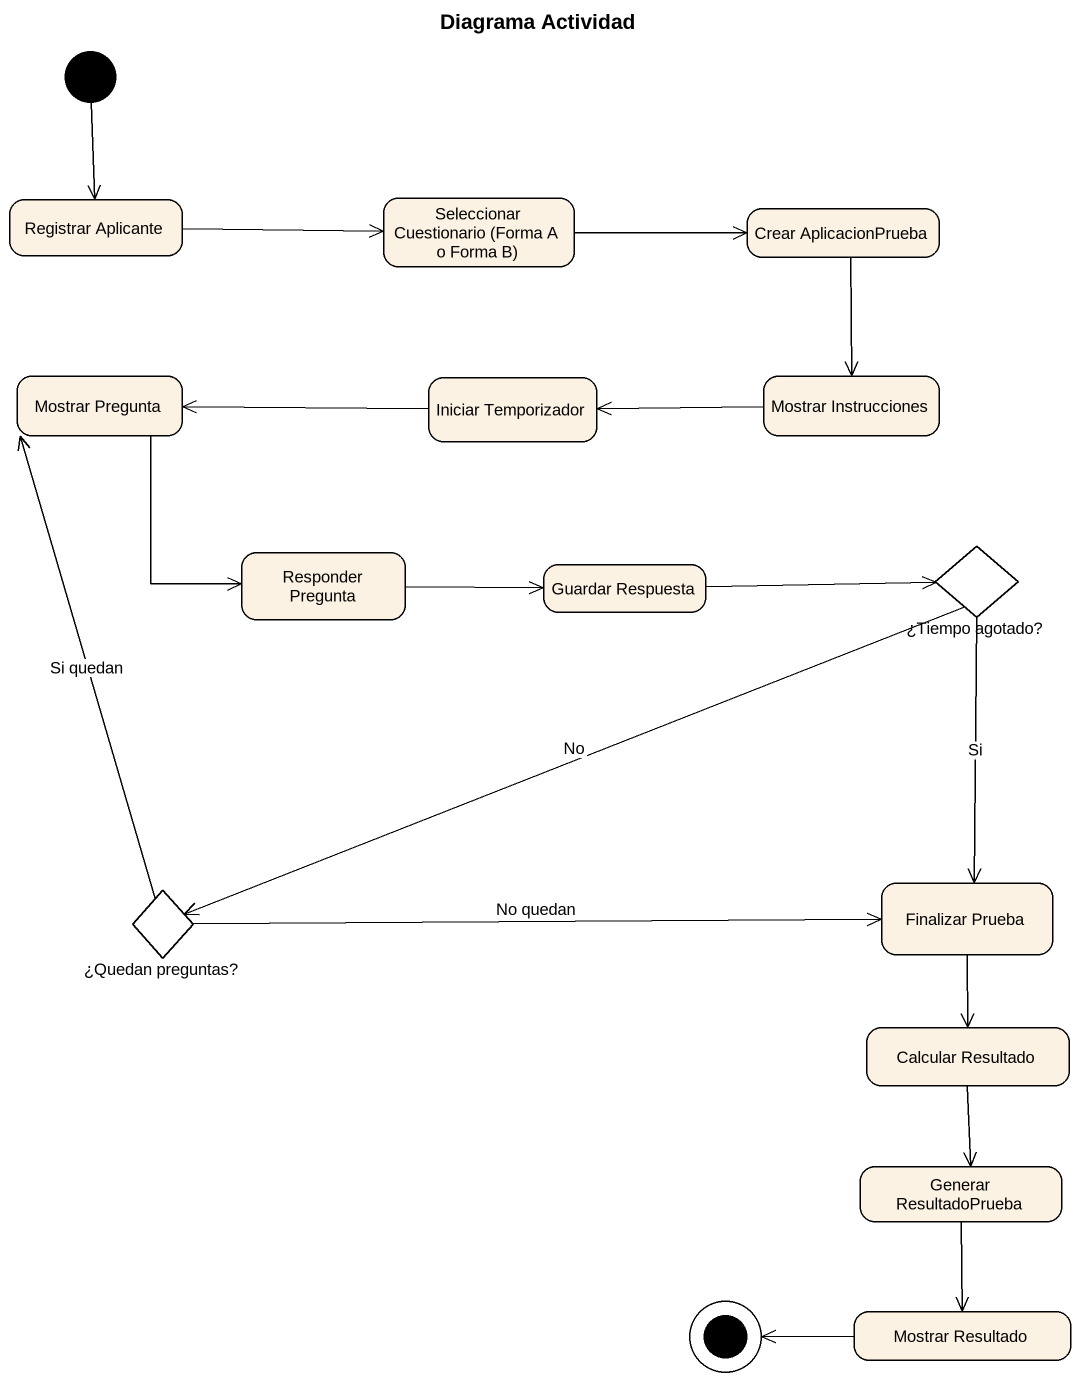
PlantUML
@startuml
title Diagrama Actividad
hide empty description
state "Registrar Aplicante" as Registrar_Aplicante
state "Seleccionar Cuestionario (Forma A o Forma B)" as Seleccionar_Cuestionario
state "Crear AplicacionPrueba" as Crear_AplicacionPrueba
state "Mostrar Pregunta" as Mostrar_Pregunta
state "Iniciar Temporizador" as Iniciar_Temporizador
state "Mostrar Instrucciones" as Mostrar_Instrucciones
state "Responder Pregunta" as Responder_Pregunta
state "Guardar Respuesta" as Guardar_Respuesta
state "¿Tiempo agotado?" as Tiempo_agotado <<choice>>
state "¿Quedan preguntas?" as Quedan_preguntas <<choice>>
state "Finalizar Prueba" as Finalizar_Prueba
state "Calcular Resultado" as Calcular_Resultado
state "Generar ResultadoPrueba" as Generar_ResultadoPrueba
state "Mostrar Resultado" as Mostrar_Resultado
[*] --> Registrar_Aplicante
Registrar_Aplicante -right-> Seleccionar_Cuestionario
Seleccionar_Cuestionario -right-> Crear_AplicacionPrueba
Crear_AplicacionPrueba --> Mostrar_Instrucciones
Mostrar_Pregunta --> Responder_Pregunta
Iniciar_Temporizador -left-> Mostrar_Pregunta
Mostrar_Instrucciones -left-> Iniciar_Temporizador
Responder_Pregunta -right-> Guardar_Respuesta
Guardar_Respuesta -right-> Tiempo_agotado
Tiempo_agotado -left-> Quedan_preguntas : No
Tiempo_agotado --> Finalizar_Prueba : Si
Quedan_preguntas -up-> Mostrar_Pregunta : Si quedan
Quedan_preguntas -right-> Finalizar_Prueba : No quedan
Finalizar_Prueba --> Calcular_Resultado
Calcular_Resultado --> Generar_ResultadoPrueba
Generar_ResultadoPrueba --> Mostrar_Resultado
Mostrar_Resultado -left-> [*]
@enduml
